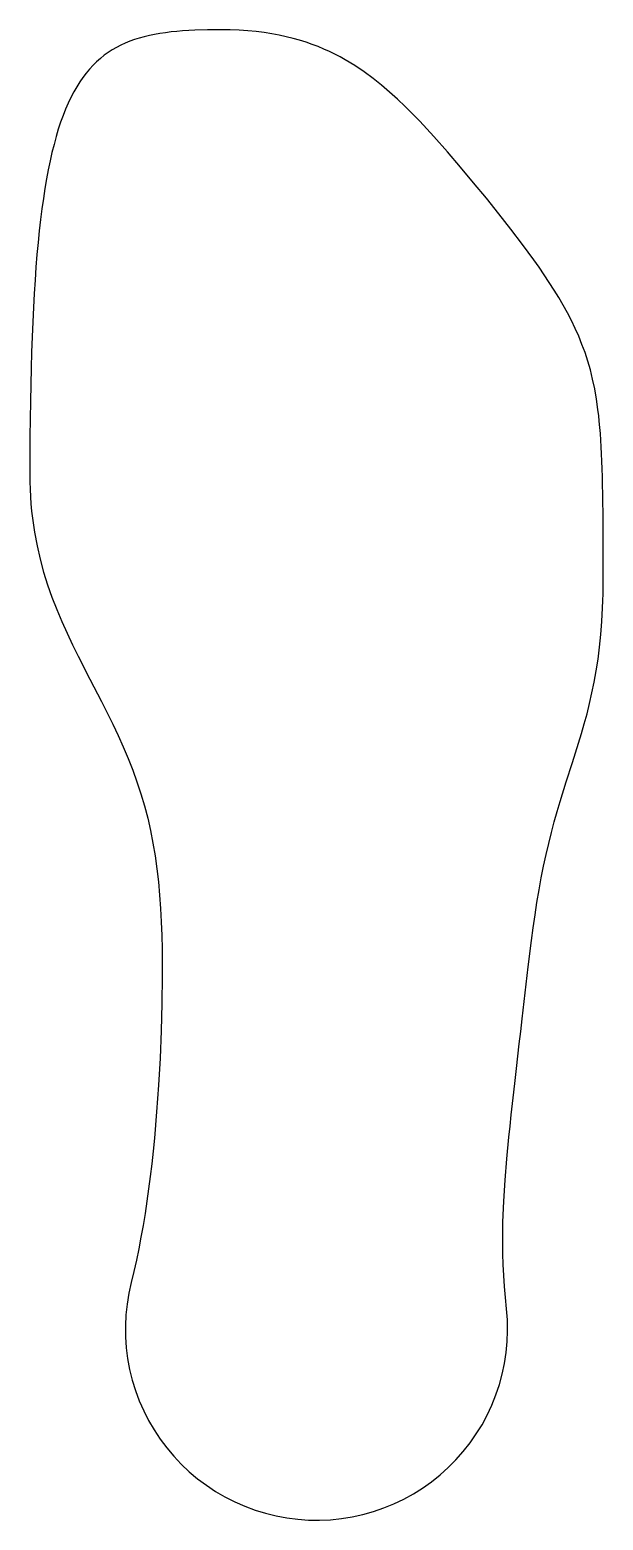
# Model space of a CAD drawing. Extents: x 1 to 98, y 1 to 253.
import ezdxf

# ---------------------------------------------------------------- set-up
doc = ezdxf.new("R2010")
doc.units = 0
doc.layers.get('0').update_dxf_attribs({"linetype": 'CONTINUOUS'})

msp = doc.modelspace()

# ---------------------------------------------------------------- linework, layer by layer
at = {"color": 7}
msp.add_lwpolyline([(18.072498, 41.088928), (17.673826, 39.284522), (17.379112, 37.460258), (17.189319, 35.622108), (17.105068, 33.776107), (17.126644, 31.928314), (17.253967, 30.084785), (17.486622, 28.251571), (17.823847, 26.434684), (18.264536, 24.640075), (18.807243, 22.873649), (19.450188, 21.141181), (20.191261, 19.448371), (21.028032, 17.800758), (21.957756, 16.203758), (22.977383, 14.662597), (24.083568, 13.182342), (25.272684, 11.767837), (26.54083, 10.423736), (27.883846, 9.154441), (29.297325, 7.964111), (30.776632, 6.856651), (32.316915, 5.835708), (33.913122, 4.904609), (35.560015, 4.066428), (37.252191, 3.323905), (38.984103, 2.679473), (40.750068, 2.135253), (42.544292, 1.693023), (44.360892, 1.35424), (46.193907, 1.12001), (48.037326, 0.991103), (49.8851, 0.967948), (51.73117, 1.050613), (53.56948, 1.23883), (55.393999, 1.531982), (57.198743, 1.929107), (58.977793, 2.428893), (60.72531, 3.029723), (62.435565, 3.729606), (64.102946, 4.526252), (65.721985, 5.417053), (67.287371, 6.399078), (68.793968, 7.469108), (70.236835, 8.623641), (71.61124, 9.858878), (72.912672, 11.170783), (74.136864, 12.555038), (75.2798, 14.007102), (76.33773, 15.522224), (77.307186, 17.095428), (78.184986, 18.721549), (78.96825, 20.395263), (79.654411, 22.111068), (80.241218, 23.863342), (80.726744, 25.646339), (81.109398, 27.454208), (81.387924, 29.281013), (81.561409, 31.120773), (81.629284, 32.967445), (81.591324, 34.814971), (81.447658, 36.657302), (81.260408, 38.55574), (81.10671, 40.431632), (80.986112, 42.28598), (80.897905, 44.120292), (80.841141, 45.93663), (80.814659, 47.737479), (80.817098, 49.525749), (80.846926, 51.304733), (80.981912, 54.849304), (81.205076, 58.401687), (81.501278, 61.992713), (81.855858, 65.650813), (82.050743, 67.51287), (82.255207, 69.400611), (82.46775, 71.316455), (82.686943, 73.262554), (82.911465, 75.240745), (83.140133, 77.252418), (83.372005, 79.298293), (83.60643, 81.378246), (83.843147, 83.491065), (84.08234, 85.63428), (84.571518, 89.994693), (85.085266, 94.412261), (85.639809, 98.825713), (85.937916, 101.010272), (86.252731, 103.169334), (86.58609, 105.295528), (86.939522, 107.382327), (87.314125, 109.42431), (87.710487, 111.417419), (88.128597, 113.359219), (88.56776, 115.249114), (89.026615, 117.088323), (89.503216, 118.879658), (89.995121, 120.627277), (90.499489, 122.336437), (91.532848, 125.664448), (92.57597, 128.918972), (93.599602, 132.161291), (94.094631, 133.798231), (94.573307, 135.456953), (95.031757, 137.146064), (95.466122, 138.874184), (95.872631, 140.649814), (96.24765, 142.481201), (96.58773, 144.376211), (96.889667, 146.342189), (97.150539, 148.385829), (97.367775, 150.513067), (97.539173, 152.728971), (97.662952, 155.037666), (97.706547, 156.227813), (97.737778, 157.442226), (97.756554, 158.681112), (97.762817, 159.944598), (97.76268, 162.031936), (97.761726, 164.026237), (97.759174, 165.931983), (97.75428, 167.753516), (97.746342, 169.495033), (97.734688, 171.160598), (97.718681, 172.754127), (97.697727, 174.279411), (97.671257, 175.740096), (97.638748, 177.139713), (97.599693, 178.481654), (97.553634, 179.769187), (97.50013, 181.005466), (97.438782, 182.193507), (97.369213, 183.336227), (97.291084, 184.436408), (97.204071, 185.496734), (97.107895, 186.519767), (97.002292, 187.507964), (96.887024, 188.463676), (96.761886, 189.389148), (96.626697, 190.286517), (96.325538, 192.005042), (95.982559, 193.634445), (95.597111, 195.188415), (95.168884, 196.679267), (94.697876, 198.11795), (94.184376, 199.514175), (93.628918, 200.876449), (93.032295, 202.212196), (92.395508, 203.52777), (91.719742, 204.828613), (91.00637, 206.119232), (90.256904, 207.403358), (89.472977, 208.683982), (88.656326, 209.963432), (87.808769, 211.243446), (86.932182, 212.525268), (86.028469, 213.809692), (84.147304, 216.38784), (82.180313, 218.978462), (80.141559, 221.579963), (78.043295, 224.190215), (75.894667, 226.806335), (73.70034, 229.423713), (71.459082, 232.035064), (69.162359, 234.629432), (66.79293, 237.191177), (65.572838, 238.453422), (64.323444, 239.699043), (63.039521, 240.924339), (61.715031, 242.125137), (60.343084, 243.296752), (58.915896, 244.433959), (57.424743, 245.530982), (55.859917, 246.581435), (54.210683, 247.5783), (53.350767, 248.05426), (52.465235, 248.5139), (51.552438, 248.956138), (50.610652, 249.379875), (49.638081, 249.783943), (48.632854, 250.167136), (47.593021, 250.528205), (46.516556, 250.865852), (45.401354, 251.178718), (44.245228, 251.4654), (43.045911, 251.724448), (41.80105, 251.954353), (40.508208, 252.153549), (39.164862, 252.320426), (37.768405, 252.453307), (36.316134, 252.550468), (34.805261, 252.610122), (33.232904, 252.630431), (30.982904, 252.612747), (28.829557, 252.552535), (27.788612, 252.503112), (26.77121, 252.439018), (25.777141, 252.358909), (24.806206, 252.261436), (23.85819, 252.145263), (22.932892, 252.009025), (22.030102, 251.851394), (21.149614, 251.67102), (20.291223, 251.466552), (19.454719, 251.236648), (18.639898, 250.979965), (17.846554, 250.695152), (17.074474, 250.380874), (16.323459, 250.035766), (15.5933, 249.6585), (14.883785, 249.247726), (14.194713, 248.802093), (13.525875, 248.320258), (12.877067, 247.80088), (12.248077, 247.242606), (11.638706, 246.644096), (11.048736, 246.004005), (10.47797, 245.320976), (9.926201, 244.593681), (9.393215, 243.820762), (8.878811, 243.000877), (8.382778, 242.132682), (7.904915, 241.214828), (7.445007, 240.245963), (7.002857, 239.224761), (6.578251, 238.149856), (6.170986, 237.01992), (5.780853, 235.833587), (5.407646, 234.58953), (5.051163, 233.286399), (4.711185, 231.922836), (4.387516, 230.497512), (4.079948, 229.009071), (3.788269, 227.456168), (3.512279, 225.837463), (3.251766, 224.151611), (3.006523, 222.397254), (2.776348, 220.573058), (2.561031, 218.677673), (2.360363, 216.709762), (2.174141, 214.66796), (2.002159, 212.550941), (1.844204, 210.357353), (1.700077, 208.085845), (1.569568, 205.735076), (1.452469, 203.303703), (1.348572, 200.790366), (1.257675, 198.19374), (1.179569, 195.512473), (1.114044, 192.745208), (1.060898, 189.890609), (1.01992, 186.94733), (0.990909, 183.914024), (0.973652, 180.789348), (0.967949, 177.571948), (0.980423, 176.297), (1.017803, 175.037475), (1.079971, 173.793311), (1.166736, 172.564399), (1.27784, 171.350608), (1.412956, 170.151756), (1.571697, 168.967632), (1.753612, 167.797996), (2.184868, 165.501045), (2.701988, 163.258342), (3.299435, 161.066894), (3.970924, 158.923309), (4.709545, 156.823852), (5.507862, 154.764503), (6.358005, 152.741008), (7.251781, 150.748925), (8.180786, 148.783685), (9.136505, 146.840642), (11.093933, 143.002425), (13.056396, 139.197061), (14.958332, 135.388369), (15.867096, 133.472004), (16.738045, 131.542268), (17.564619, 129.595503), (18.341045, 127.628439), (19.062492, 125.638264), (19.725254, 123.62271), (20.326904, 121.580124), (20.866333, 119.509493), (21.343647, 117.41042), (21.760029, 115.283083), (22.117605, 113.128203), (22.419321, 110.946999), (22.668793, 108.741155), (22.870169, 106.512771), (23.027935, 104.264278), (23.146707, 101.998346), (23.231026, 99.717788), (23.285141, 97.425474), (23.317137, 92.816737), (23.264633, 88.193095), (23.13999, 83.573509), (22.949213, 78.975723), (22.695074, 74.417037), (22.378403, 69.914352), (21.997848, 65.483638), (21.782513, 63.299861), (21.549574, 61.139358), (21.298223, 59.003661), (21.027588, 56.894149), (20.736776, 54.812125), (20.424909, 52.758743), (20.091171, 50.735053), (19.734831, 48.741966), (19.355253, 46.780265), (18.951916, 44.850585), (18.52442, 42.953376)], close=True, dxfattribs=at)

doc.saveas('drawing.dxf')
